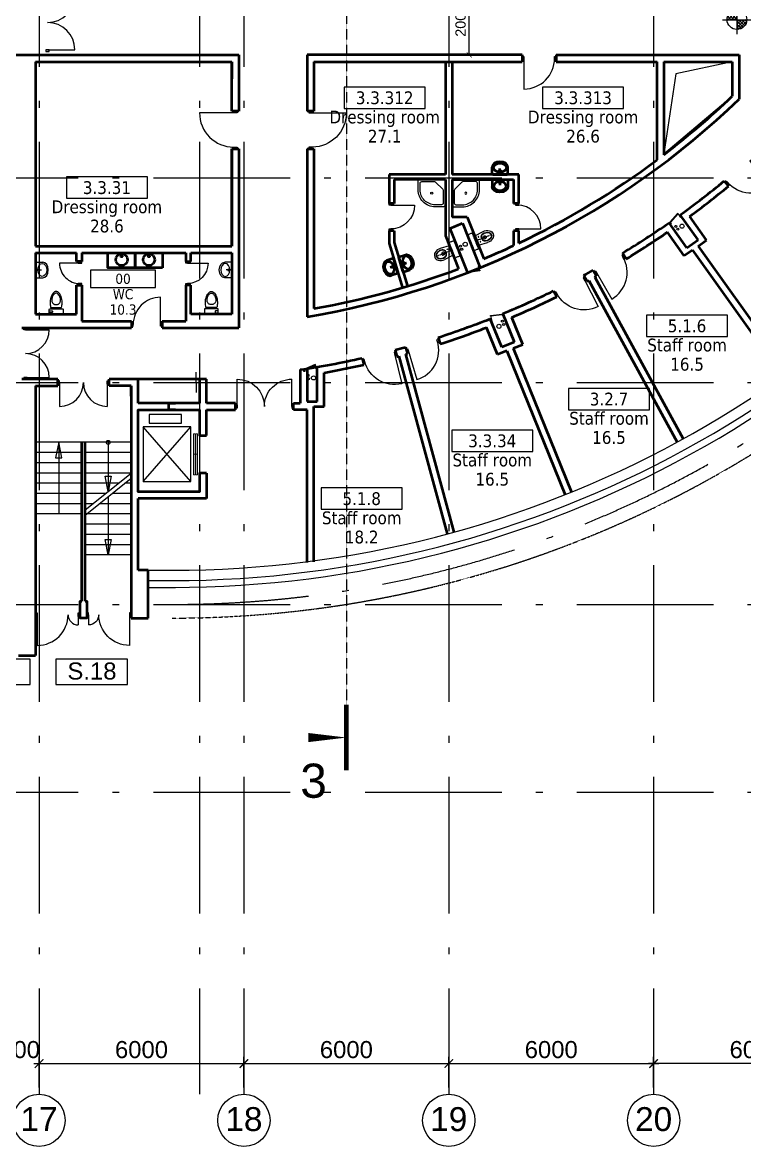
# Model space of a CAD drawing. Header units: millimetres. Extents: x 2558 to 253942, y 1343 to 186042.
# Drawn here: x 74655 to 95801, y 97362 to 130293 of the extents above; entities that cross this region are included whole.
import ezdxf
from ezdxf.enums import TextEntityAlignment as Align

# ---------------------------------------------------------------- set-up
doc = ezdxf.new("R2010")
doc.units = ezdxf.units.MM
for name, pattern in [('DASHED', [0.75, 0.5, -0.25]), ('HIDDEN', [0.375, 0.25, -0.125]), ('OSY', [6200, 4000, -1000, 200, -1000])]:
    doc.linetypes.add(name, pattern=pattern)
for name, color, linetype in [('AKS-NUM', 3, 'Continuous'), ('axes', 40, 'OSY'), ('DIM', 4, 'Continuous'), ('dim100', 7, 'Continuous'), ('DV', 70, 'Continuous'), ('F', 4, 'Continuous'), ('P', 3, 'Continuous'), ('PUN', 7, 'HIDDEN'), ('R', 7, 'Continuous'), ('ST_PENOblock', 3, 'Continuous'), ('T-EXPL pom', 9, 'Continuous'), ('Text', 179, 'Continuous')]:
    doc.layers.add(name, color=color, linetype=linetype)
doc.layers.add('Canal', color=7, linetype='Continuous', true_color=0xafd5d5, plot=False)
doc.layers.add('hide', color=61, linetype='Continuous', lineweight=5, plot=False)
doc.layers.add('SN', color=7, linetype='Continuous', plot=False)
doc.layers.add('ST', color=5, linetype='Continuous', lineweight=50)
doc.layers.add('TEN', color=2, linetype='Continuous', lineweight=30)
doc.styles.add('DIM100', font='arial.ttf')
doc.styles.add('dim200', font='arial.ttf')
doc.styles.add('EXPL', font='tahoma.ttf')
doc.dimstyles.new('DIM100', dxfattribs={"dimtxt": 300, "dimasz": 150, "dimexe": 0, "dimexo": 100, "dimgap": 100, "dimtad": 1, "dimdec": 0, "dimzin": 0, "dimdsep": 46, "dimtxsty": 'DIM100', "dimblk": 'ARCHTICK', "dimcen": 200, "dimdle": 0.5, "dimclrt": 256, "dimaunit": 1, "dimazin": 0, "dimtfac": 1, "dimtdec": 0, "dimtix": 1, "dimtofl": 0, "dimtmove": 2, "dimatfit": 0, "dimldrblk": 'DOT', "dimfxl": 0, "dimtvp": 1.5, "dimtolj": 1, "dimtzin": 0, "dimarcsym": 0})
doc.dimstyles.new('DIM200', dxfattribs={"dimtxt": 500, "dimasz": 250, "dimexe": 200, "dimexo": 200, "dimgap": 150, "dimtad": 1, "dimdec": 0, "dimzin": 0, "dimdsep": 46, "dimtxsty": 'dim200', "dimblk": 'ARCHTICK', "dimcen": 100, "dimdle": 150, "dimclrd": 256, "dimclre": 256, "dimclrt": 256, "dimaunit": 1, "dimadec": 4, "dimazin": 0, "dimtfac": 1, "dimtdec": 0, "dimtix": 1, "dimtofl": 0, "dimtmove": 0, "dimatfit": 0, "dimldrblk": 'DOT', "dimfxl": 200, "dimtolj": 1, "dimtzin": 0, "dimarcsym": 0})

# ---------------------------------------------------------------- blocks, each defined once
blk = doc.blocks.new('90')
at = {"layer": 'DV'}
blk.add_line((50, 0), (50, -900), dxfattribs=at)
for points in [[(50, 50), (50, -50), (0, -50), (0, 50)], [(1000, 50), (1000, -50), (950, -50), (950, 50)]]:
    blk.add_lwpolyline(points, close=True, dxfattribs=at)
blk.add_arc((50, 0), 900, 270, 0, dxfattribs=at)
blk = doc.blocks.new('_ArchTick')
at = {"color": 0, "linetype": 'ByBlock', "const_width": 0.15}
blk.add_lwpolyline([(-0.5, -0.5), (0.5, 0.5)], dxfattribs=at)
blk = doc.blocks.new('*D435')
at = {"layer": 'Defpoints', "color": 0, "transparency": 16777216}
for p in [(87140, 131343), (87740, 131343), (87140, 129343)]:
    blk.add_point(p, dxfattribs=at)
at = {"layer": 'dim100', "color": 0, "lineweight": -2, "transparency": 16777216}
for p, q in [((87240, 131343), (87740, 131343)), ((87740, 129343), (87740, 131344)), ((87240, 129343), (87740, 129343))]:
    blk.add_line(p, q, dxfattribs=at)
at = {"layer": 'dim100', "color": 0, "lineweight": -2, "transparency": 16777216, "xscale": 150, "yscale": 150, "zscale": 150}
for p, rotation in [((87740, 131343), 90), ((87740, 129343), 270)]:
    blk.add_blockref('_ArchTick', p, dxfattribs=dict(at, rotation=rotation))
at = {"layer": 'dim100', "transparency": 16777216, "insert": (87486, 130343), "char_height": 300, "attachment_point": 5, "rotation": 90, "style": 'DIM100'}
blk.add_mtext('\\A1;2000', dxfattribs=at)
blk = doc.blocks.new('_Dot')
at = {"layer": 'P', "color": 0, "lineweight": -2}
blk.add_line((-0.5, 0), (-1, 0), dxfattribs=at)
at = {"layer": 'P', "color": 0, "const_width": 0.5}
blk.add_lwpolyline([(-0.25, 0, 1), (0.25, 0, 1)], format="xyb", close=True, dxfattribs=at)
blk = doc.blocks.new('otmetka')
for p, q in [((0, 426), (0, -426)), ((-426, 0), (1885, 0))]:
    blk.add_line(p, q)
at = {"color": 0}
for p, q in [((-262, 0), (-286, 24)), ((-277, 77), (-76, 278)), ((-172, 0), (-270, 98)), ((-263, 0), (1, 264)), ((-81, 0), (-240, 158)), ((1, 8), (-198, 208)), ((-172, 0), (1, 173)), ((1, 99), (-147, 247)), ((1, 189), (-85, 275)), ((-82, 0), (1, 83)), ((1, -234), (235, 0)), ((1, -144), (145, 0)), ((1, -53), (54, 0)), ((230, -175), (54, 0)), ((264, -119), (145, 0)), ((285, -49), (235, 0)), ((185, -221), (1, -37)), ((131, -257), (1, -128)), ((64, -281), (1, -218)), ((40, -285), (286, -39))]:
    blk.add_line(p, q, dxfattribs=at)
blk.add_circle((0, 0), 288)
blk = doc.blocks.new('nomkom')
blk.add_lwpolyline([(-950, 0), (950, 0), (950, 500), (-950, 500)], close=True)
at = {"style": 'EXPL'}
for tag, height, p in [('NO_LEGEND', 300, (0, 100)), ('ROOM_NAME', 200, (0, -350)), ('AREA', 300, (0, -800))]:
    blk.add_attdef(tag, text='', height=height, dxfattribs=at).set_placement(p, align=Align.CENTER)
blk = doc.blocks.new('77')
at = {"layer": 'DV'}
for p, q in [((50, 0), (50, -700)), ((1450, 0), (1450, -700))]:
    blk.add_line(p, q, dxfattribs=at)
for points in [[(50, 50), (0, 50), (0, -50), (50, -50)], [(1450, 50), (1500, 50), (1500, -50), (1450, -50)]]:
    blk.add_lwpolyline(points, close=True, dxfattribs=at)
for centre, start, end in [((50, 0), 270, 0), ((1450, 0), 180, 270)]:
    blk.add_arc(centre, 700, start, end, dxfattribs=at)
blk = doc.blocks.new('93')
at = {"layer": 'DV'}
for p, q in [((50, 0), (50, -900)), ((1250, 0), (1250, -300))]:
    blk.add_line(p, q, dxfattribs=at)
for points in [[(50, 50), (50, -50), (0, -50), (0, 50)], [(1300, 50), (1300, -50), (1250, -50), (1250, 50)]]:
    blk.add_lwpolyline(points, close=True, dxfattribs=at)
for centre, radius, start, end in [((50, 0), 900, 270, 0), ((1250, 0), 300, 180, 270)]:
    blk.add_arc(centre, radius, start, end, dxfattribs=at)
blk = doc.blocks.new('80')
at = {"layer": 'DV'}
blk.add_line((50, 0), (50, -800), dxfattribs=at)
for points in [[(50, 50), (50, -50), (0, -50), (0, 50)], [(850, 50), (850, -50), (900, -50), (900, 50)]]:
    blk.add_lwpolyline(points, close=True, dxfattribs=at)
blk.add_arc((50, 0), 800, 270, 0, dxfattribs=at)
blk = doc.blocks.new('W1')
at = {"color": 7}
blk.add_lwpolyline([(0, 436.5), (800, 436.5), (800, 0), (0, 0), (0, 0), (0, 436.5)], close=True, dxfattribs=at)
for centre, radius in [((400, 200), 172.5), ((400, 100), 18.1)]:
    blk.add_circle(centre, radius, dxfattribs=at)
blk = doc.blocks.new('W7')
at = {"layer": 'SN'}
for points in [[(196, 198), (362, 198), (368, 243), (372, 277), (374, 291), (375, 312), (376, 324), (376, 358), (374, 397), (370, 433), (360, 483), (349, 518), (332, 556), (317, 582), (306, 598), (289, 619), (270, 638), (251, 654), (240, 661), (225, 667), (212, 669), (202, 670), (188, 669), (176, 666), (156, 657), (134, 639), (112, 616), (90, 588), (72, 559), (53, 516), (44, 486), (36, 449), (30, 406), (27, 366), (27, 330), (28, 306), (30, 279), (34, 249), (37, 224), (40, 198)], [(317, 353), (323, 368), (326, 382), (329, 410), (328, 437), (325, 460), (320, 485), (312, 512), (300, 537), (284, 564), (264, 589), (252, 601), (237, 612), (223, 617), (210, 620), (199, 620), (184, 619), (171, 614), (158, 607), (145, 595), (126, 574), (110, 550), (99, 531), (94, 519), (87, 500), (83, 484), (80, 474), (77, 456), (75, 440), (74, 422), (74, 408), (74, 394), (77, 379), (84, 356), (93, 339), (103, 325), (117, 312), (131, 302), (143, 295), (157, 290), (180, 284), (193, 283), (210, 283), (224, 285), (238, 287), (256, 294), (270, 300), (284, 311), (300, 325), (310, 339)], [(191, 164), (379, 164), (392, 164), (401, 157), (403, 147), (403, 138), (403, 0), (0, 0), (0, 126), (0, 141), (5, 160), (18, 164), (36, 164)]]:
    blk.add_lwpolyline(points, close=True, dxfattribs=at)
blk.add_lwpolyline([(0, 106), (73, 106), (86, 101), (92, 93), (94, 83), (94, 74), (93, 62), (86, 52), (78, 48), (71, 47), (71, 47), (0, 47)], dxfattribs=at)
blk = doc.blocks.new('w33')
for p, q in [((-553, 20), (-553, 210)), ((-323, 0), (-323, 171)), ((-93, 20), (-93, 210))]:
    blk.add_line(p, q)
blk.add_circle((-323, 107), 18)
for centre, start, end in [((-533, 20), 180, 270), ((-113, 20), 270, 0)]:
    blk.add_arc(centre, 20, start, end)
blk.add_ellipse((-323, 210), major_axis=(-230, 0), ratio=0.701058, start_param=3.141593, end_param=6.283185)
blk.add_ellipse((-323, 194), major_axis=(190, 0), ratio=0.693554)
at = {"layer": 'SN', "color": 7}
blk.add_line((-533, 0), (-113, 0), dxfattribs=at)
blk = doc.blocks.new('*D379')
at = {"layer": 'Defpoints', "color": 0, "transparency": 16777216}
for p in [(93140, 99793), (87140, 98893), (93140, 98893)]:
    blk.add_point(p, dxfattribs=at)
at = {"layer": 'DIM', "lineweight": -2, "transparency": 16777216}
for p, q in [((86990, 99793), (93290, 99793)), ((87140, 99093), (87140, 99993)), ((93140, 99093), (93140, 99993))]:
    blk.add_line(p, q, dxfattribs=at)
at = {"layer": 'DIM', "lineweight": -2, "transparency": 16777216, "xscale": 250, "yscale": 250, "zscale": 250, "rotation": 180}
blk.add_blockref('_ArchTick', (87140, 99793), dxfattribs=at)
at = {"layer": 'DIM', "lineweight": -2, "transparency": 16777216, "xscale": 250, "yscale": 250, "zscale": 250}
blk.add_blockref('_ArchTick', (93140, 99793), dxfattribs=at)
at = {"layer": 'DIM', "transparency": 16777216, "insert": (90140, 100199), "char_height": 500, "attachment_point": 5, "style": 'dim200'}
blk.add_mtext('\\A1;6000', dxfattribs=at)
blk = doc.blocks.new('*D380')
at = {"layer": 'Defpoints', "color": 0, "transparency": 16777216}
for p in [(87140, 99793), (81140, 98893), (87140, 98893)]:
    blk.add_point(p, dxfattribs=at)
at = {"layer": 'DIM', "lineweight": -2, "transparency": 16777216}
for p, q in [((80990, 99793), (87290, 99793)), ((81140, 99093), (81140, 99993)), ((87140, 99093), (87140, 99993))]:
    blk.add_line(p, q, dxfattribs=at)
at = {"layer": 'DIM', "lineweight": -2, "transparency": 16777216, "xscale": 250, "yscale": 250, "zscale": 250, "rotation": 180}
blk.add_blockref('_ArchTick', (81140, 99793), dxfattribs=at)
at = {"layer": 'DIM', "lineweight": -2, "transparency": 16777216, "xscale": 250, "yscale": 250, "zscale": 250}
blk.add_blockref('_ArchTick', (87140, 99793), dxfattribs=at)
at = {"layer": 'DIM', "transparency": 16777216, "insert": (84140, 100199), "char_height": 500, "attachment_point": 5, "style": 'dim200'}
blk.add_mtext('\\A1;6000', dxfattribs=at)
blk = doc.blocks.new('*D381')
at = {"layer": 'Defpoints', "color": 0, "transparency": 16777216}
for p in [(81140, 99793), (75140, 98893), (81140, 98893)]:
    blk.add_point(p, dxfattribs=at)
at = {"layer": 'DIM', "lineweight": -2, "transparency": 16777216}
for p, q in [((74990, 99793), (81290, 99793)), ((75140, 99093), (75140, 99993)), ((81140, 99093), (81140, 99993))]:
    blk.add_line(p, q, dxfattribs=at)
at = {"layer": 'DIM', "lineweight": -2, "transparency": 16777216, "xscale": 250, "yscale": 250, "zscale": 250, "rotation": 180}
blk.add_blockref('_ArchTick', (75140, 99793), dxfattribs=at)
at = {"layer": 'DIM', "lineweight": -2, "transparency": 16777216, "xscale": 250, "yscale": 250, "zscale": 250}
blk.add_blockref('_ArchTick', (81140, 99793), dxfattribs=at)
at = {"layer": 'DIM', "transparency": 16777216, "insert": (78140, 100199), "char_height": 500, "attachment_point": 5, "style": 'dim200'}
blk.add_mtext('\\A1;6000', dxfattribs=at)
blk = doc.blocks.new('*D401')
at = {"layer": 'Defpoints', "color": 0, "transparency": 16777216}
for p in [(75140, 99793), (73640, 98893), (75140, 98893)]:
    blk.add_point(p, dxfattribs=at)
at = {"layer": 'DIM', "lineweight": -2, "transparency": 16777216}
for p, q in [((73640, 99793), (73390, 99793)), ((73640, 99093), (73640, 99993)), ((75140, 99093), (75140, 99993)), ((75140, 99793), (75390, 99793))]:
    blk.add_line(p, q, dxfattribs=at)
at = {"layer": 'DIM', "lineweight": -2, "transparency": 16777216, "xscale": 250, "yscale": 250, "zscale": 250}
blk.add_blockref('_ArchTick', (73640, 99793), dxfattribs=at)
at = {"layer": 'DIM', "lineweight": -2, "transparency": 16777216, "xscale": 250, "yscale": 250, "zscale": 250, "rotation": 180}
blk.add_blockref('_ArchTick', (75140, 99793), dxfattribs=at)
at = {"layer": 'DIM', "transparency": 16777216, "insert": (74390, 100199), "char_height": 500, "attachment_point": 5, "style": 'dim200'}
blk.add_mtext('\\A1;1500', dxfattribs=at)
blk = doc.blocks.new('88')
at = {"layer": 'DV'}
for p, q in [((0, -50), (800, -50)), ((0, -1650), (800, -1650))]:
    blk.add_line(p, q, dxfattribs=at)
for points in [[(-50, -50), (-50, 0), (50, 0), (50, -50)], [(-50, -1650), (-50, -1700), (50, -1700), (50, -1650)]]:
    blk.add_lwpolyline(points, close=True, dxfattribs=at)
for centre, start, end in [((0, -50), 270, 0), ((0, -1650), 0, 90)]:
    blk.add_arc(centre, 800, start, end, dxfattribs=at)
blk = doc.blocks.new('A$C61B65F7C')
at = {"layer": 'hide'}
for points in [[(-1900, 1740), (-1300, 1740), (-1300, 1690), (-1900, 1690)], [(-1900, 1670), (-1300, 1670), (-1300, 1620), (-1900, 1620)], [(-700, 1740), (-1300, 1740), (-1300, 1690), (-700, 1690)], [(-700, 1669), (-1300, 1669), (-1300, 1619), (-700, 1619)]]:
    blk.add_lwpolyline(points, close=True, dxfattribs=at)
at = {"layer": 'P'}
blk.add_lwpolyline([(-2100, 1550), (-500, 1550), (-500, 150), (-2100, 150), (-2100, 1550), (-500, 150), (-2100, 150), (-500, 1550)], dxfattribs=at)
blk.add_lwpolyline([(-387, 1277), (-137, 1277), (-137, 327), (-387, 327)], close=True, dxfattribs=at)
at = {"layer": 'ST'}
blk.add_lwpolyline([(-1850, 2000), (-1850, 1800), (-2400, 1800), (-2400, 0), (0, 0), (0, 1800), (-750, 1800), (-750, 2000)], dxfattribs=at)
blk = doc.blocks.new('*D272')
at = {"layer": 'Defpoints', "color": 0, "transparency": 16777216}
for p in [(93140, 99793), (93140, 98893), (99140, 98893)]:
    blk.add_point(p, dxfattribs=at)
at = {"layer": 'DIM', "lineweight": -2, "transparency": 16777216}
for p, q in [((99290, 99793), (92990, 99793)), ((93140, 99093), (93140, 99993)), ((99140, 99093), (99140, 99993))]:
    blk.add_line(p, q, dxfattribs=at)
at = {"layer": 'DIM', "lineweight": -2, "transparency": 16777216, "xscale": 250, "yscale": 250, "zscale": 250, "rotation": 180}
blk.add_blockref('_ArchTick', (93140, 99793), dxfattribs=at)
at = {"layer": 'DIM', "lineweight": -2, "transparency": 16777216, "xscale": 250, "yscale": 250, "zscale": 250}
blk.add_blockref('_ArchTick', (99140, 99793), dxfattribs=at)
at = {"layer": 'DIM', "transparency": 16777216, "insert": (96140, 100199), "char_height": 500, "attachment_point": 5, "style": 'dim200'}
blk.add_mtext('\\A1;6000', dxfattribs=at)
blk = doc.blocks.new('60')
at = {"layer": 'DV'}
blk.add_line((50, 0), (50, -600), dxfattribs=at)
for points in [[(50, 50), (0, 50), (0, -50), (50, -50)], [(700, 50), (650, 50), (650, -50), (700, -50)]]:
    blk.add_lwpolyline(points, close=True, dxfattribs=at)
blk.add_arc((50, 0), 600, 270, 0, dxfattribs=at)
blk = doc.blocks.new('A$C724B65FA')
for points in [[(-70, 400), (-70, 370), (0, 370), (0, 400)], [(82, 360), (0, 30), (-19, 35), (63, 365)], [(-70, 30), (-70, 0), (0, 0), (0, 30)]]:
    blk.add_lwpolyline(points, close=True)
blk.add_arc((0, 30), 340, 75.9638, 90)
blk = doc.blocks.new('100')
at = {"layer": 'DV'}
blk.add_line((50, -50), (50, -1050), dxfattribs=at)
for points in [[(50, 50), (50, -50), (0, -50), (0, 50)], [(1100, 50), (1100, -50), (1050, -50), (1050, 50)]]:
    blk.add_lwpolyline(points, close=True, dxfattribs=at)
blk.add_arc((50, -50), 1000, 270, 0, dxfattribs=at)
blk = doc.blocks.new('CLO')
for p, q in [((0, 150), (274, 174)), ((0, 150), (0, 0)), ((0, -150), (0, 0)), ((217, -20), (217, 20)), ((237, 40), (264, 40)), ((294, -10), (294, 10)), ((0, -150), (274, -174)), ((237, -40), (264, -40))]:
    blk.add_line(p, q)
at = {"linetype": 'HIDDEN', "ltscale": 100}
blk.add_line((0, 0, 0), (487, 0, 0), dxfattribs=at)
for centre in [(90, 78), (90, -78)]:
    blk.add_circle(centre, 7.5)
for centre, radius, start, end in [((256, 14), 99, 134.445, 181.636), ((-225, 0), 382, 0, 1.636), ((-225, 0), 382, 358.364, 0), ((256, 14), 89, 134.445, 181.636), ((-225, 0), 392, 0, 1.636), ((-225, 0), 392, 358.364, 0), ((270, -1), 120, 106.7846, 134.445), ((270, -1), 110, 106.7846, 134.445), ((237, 20), 20, 90, 180), ((299, -97), 220, 53.9334, 106.7846), ((299, -97), 210, 53.9334, 106.7846), ((264, 10), 30, 0, 90), ((301, -82), 257, 52.2185, 95.9779), ((370, 0), 90, 0, 53.9334), ((370, 0), 90, 306.0666, 0), ((370, 0), 100, 0, 53.9334), ((370, 0), 100, 306.0666, 0), ((370, 0), 150, 0, 53.9334), ((370, 0), 150, 306.0666, 0), ((256, -14), 99, 178.364, 225.555), ((256, -14), 89, 178.364, 225.555), ((270, 1), 120, 225.555, 253.2154), ((270, 1), 110, 225.555, 253.2154), ((237, -20), 20, 180, 270), ((299, 97), 220, 253.2154, 306.0666), ((299, 97), 210, 253.2154, 306.0666), ((264, -10), 30, 270, 0), ((301, 82), 257, 264.0221, 307.7815)]:
    blk.add_arc(centre, radius, start, end)
blk = doc.blocks.new('A$C37EF07C6')
at = {"linetype": 'HIDDEN', "ltscale": 0.3, "elevation": 0}
blk.add_lwpolyline([(-245, 35), (-245, 175), (245, 175), (245, 35)], close=True, dxfattribs=at)
at = {"rotation": 269.9999999733196}
blk.add_blockref('CLO', (0, 0, 0), dxfattribs=at)
blk = doc.blocks.new('w4-1')
at = {"layer": 'SN'}
for points in [[(-50, 0), (-750, 0, -0.414214), (-800, 50), (-800, 300, -0.414214), (-300, 800), (-50, 800, -0.414214), (0, 750), (0, 50, -0.414214)], [(-321, 60), (-690, 60, -0.414214), (-740, 110), (-740, 300, -0.414221), (-300, 740), (-110, 740, -0.414214), (-60, 690), (-60, 321, -0.198912), (-75, 285), (-285, 75, -0.198912)]]:
    blk.add_lwpolyline(points, format="xyb", close=True, dxfattribs=at)
blk.add_circle((-400, 400), 30, dxfattribs=at)
blk = doc.blocks.new('70')
at = {"layer": 'DV'}
blk.add_line((50, 0), (50, -700), dxfattribs=at)
for points in [[(50, 50), (0, 50), (0, -50), (50, -50)], [(800, 50), (750, 50), (750, -50), (800, -50)]]:
    blk.add_lwpolyline(points, close=True, dxfattribs=at)
blk.add_arc((50, 0), 700, 270, 0, dxfattribs=at)
blk = doc.blocks.new('W3-3')
at = {"color": 7}
for p, q in [((-230, 20), (-230, 210)), ((-210, 0), (210, 0)), ((0, 0), (0, 171)), ((230, 20), (230, 210))]:
    blk.add_line(p, q, dxfattribs=at)
blk.add_circle((0, 107), 18, dxfattribs=at)
for centre, start, end in [((-210, 20), 180, 270), ((210, 20), 270, 0)]:
    blk.add_arc(centre, 20, start, end, dxfattribs=at)
blk.add_ellipse((0, 210), major_axis=(-230, 0), ratio=0.701058, start_param=3.141593, end_param=6.283185, dxfattribs=at)
blk.add_ellipse((0, 194), major_axis=(190, 0), ratio=0.693554, dxfattribs=at)

msp = doc.modelspace()

# ---------------------------------------------------------------- linework, layer by layer
at = {"layer": 'AKS-NUM'}
for centre in [(75139.4, 98127.5), (81139.4, 98127.5), (87139.4, 98127.5), (93139.4, 98127.5)]:
    msp.add_circle(centre, 765.9, dxfattribs=at)
at = {"layer": 'axes'}
for p, q in [((75139.6, 182593.4), (75139.6, 98893.4)), ((79839.6, 182593.4), (79839.6, 98893.4)), ((81139.6, 182593.4), (81139.6, 98893.4)), ((87139.6, 182593.4), (87139.6, 98893.4)), ((93139.6, 182593.4), (93139.6, 98893.4)), ((4089.6, 125743.4), (113998.8, 125743.4)), ((4089.6, 119743.4), (113998.8, 119743.4)), ((4089.6, 113243.4), (113998.8, 113243.4)), ((4089.6, 107743.4), (113998.8, 107743.4))]:
    msp.add_line(p, q, dxfattribs=at)
msp.add_arc((79039.6, 145243.4), 32000, 270, 90, dxfattribs=at)
at = {"layer": 'Canal', "linetype": 'Continuous'}
msp.add_lwpolyline([(95439.6, 129143.4), (93439.6, 129143.4), (93439.6, 126443.4), (95439.6, 128134.1), (95439.6, 129143.4), (93789.6, 128793.4), (93439.6, 126443.4)], dxfattribs=at)
at = {"layer": 'dim100'}
msp.add_line((79754.1, 119453.3), (79737.5, 120053.1), dxfattribs=at)
at = {"layer": 'F'}
for p, q in [((78339.6, 114243.4), (79139.6, 114243.4)), ((78339.6, 113943.4), (79139.6, 113943.4)), ((78339.6, 113743.4), (79139.6, 113743.4))]:
    msp.add_line(p, q, dxfattribs=at)
for radius, end in [(31000, 327.1742), (31500, 327.55377), (31300, 327.32071)]:
    msp.add_arc((79039.6, 145243.4), radius, 270, end, dxfattribs=at)
at = {"layer": 'P'}
for p, q in [((77839.6, 117993.4), (75039.6, 117993.4)), ((75714.6, 117993.4), (75714.6, 115893.4)), ((77164.6, 117993.4), (77164.6, 116553.4)), ((76389.6, 117693.4), (75039.6, 117693.4)), ((77839.6, 117693.4), (76489.6, 117693.4)), ((76389.6, 117393.4), (75039.6, 117393.4)), ((77839.6, 117393.4), (76489.6, 117393.4)), ((76389.6, 117093.4), (75039.6, 117093.4)), ((76489.6, 116013.4), (77839.6, 117093.4)), ((77839.6, 117093.4), (76489.6, 117093.4)), ((76489.6, 115863.4), (77839.6, 116943.4)), ((76389.6, 116793.4), (75039.6, 116793.4)), ((77464.6, 116793.4), (76489.6, 116793.4)), ((77839.6, 116793.4), (77652.1, 116793.4)), ((76389.6, 116493.4), (75039.6, 116493.4)), ((77089.6, 116493.4), (76489.6, 116493.4)), ((77164.6, 116403.4), (77164.6, 114693.4)), ((77839.6, 116493.4), (77277.1, 116493.4)), ((76389.6, 116193.4), (75039.6, 116193.4)), ((76714.6, 116193.4), (76489.6, 116193.4)), ((77839.6, 116193.4), (76902.1, 116193.4)), ((76389.6, 115893.4), (75039.6, 115893.4)), ((77839.6, 115593.4), (76489.6, 115593.4)), ((77839.6, 115893.4), (76527.1, 115893.4)), ((77839.6, 115293.4), (76489.6, 115293.4)), ((77839.6, 114993.4), (76489.6, 114993.4)), ((77839.6, 114693.4), (76489.6, 114693.4))]:
    msp.add_line(p, q, dxfattribs=at)
for points in [[(75714.6, 117993.4), (75624.3, 117543.4), (75805, 117543.4)], [(77164.6, 116553.4), (77074.3, 117003.4), (77255, 117003.4)], [(77164.6, 114693.4), (77074.3, 115143.4), (77255, 115143.4)]]:
    msp.add_lwpolyline(points, close=True, dxfattribs=at)
msp.add_circle((77164.6, 117993.4), 56.3, dxfattribs=at)
at = {"layer": 'PUN'}
msp.add_arc((79039.6, 145243.4), 32400, 270, 328.56003, dxfattribs=at)
at = {"layer": 'R', "color": 7, "linetype": 'DASHED'}
msp.add_line((84139.6, 182593.4), (84139.6, 109343.4), dxfattribs=at)
at = {"layer": 'R', "const_width": 133.9}
msp.add_lwpolyline([(84139.6, 110302.8), (84139.6, 108384)], dxfattribs=at)
at = {"layer": 'R'}
msp.add_lwpolyline([(83024, 109343.4, 267.7, 0, 0), (84139.6, 109343.4, 0, 0, 0)], format="xyseb", dxfattribs=at)
at = {"layer": 'SN'}
for centre, radius in [((93789.4, 124319.6), 30), ((93847.4, 124238.1), 30), ((93969.6, 124325), 60), ((87621.2, 123796.7), 60), ((87481.9, 123741.3), 30), ((87518.8, 123648.4), 30), ((88709.2, 121539.8), 30), ((88607.5, 121391), 60), ((88746.6, 121447.1), 30), ((83015.2, 119954), 30), ((83031.1, 119855.3), 30), ((83179.2, 119879.1), 60)]:
    msp.add_circle(centre, radius, dxfattribs=at)
at = {"layer": 'ST'}
for p, q in [((68639.6, 129343.4), (80989.6, 129343.4)), ((75039.6, 129143.4), (80789.6, 129143.4)), ((75039.6, 129143.4), (75039.6, 123743.4)), ((80789.6, 129143.4), (80789.6, 128643.4)), ((80789.6, 127693.4), (80789.6, 129143.4)), ((80989.6, 129343.4), (80989.6, 128643.4)), ((80989.6, 129343.4), (80989.6, 127693.4)), ((82989.6, 129343.4), (82989.6, 127693.4)), ((89289.6, 129343.4), (82989.6, 129343.4)), ((83189.6, 129143.4), (83189.6, 127693.4)), ((83189.6, 129143.4), (89289.6, 129143.4)), ((87039.6, 129143.4), (87039.6, 125843.4)), ((87239.6, 129143.4), (87239.6, 125843.4)), ((89289.6, 129343.4), (89289.6, 129143.4)), ((90289.6, 129343.4), (95639.6, 129343.4)), ((90289.6, 129343.4), (90289.6, 129143.4)), ((90289.6, 129143.4), (93239.6, 129143.4)), ((93239.6, 126268.4), (93239.6, 129143.4)), ((93439.6, 129143.4), (95439.6, 129143.4)), ((93439.6, 129143.4), (93439.6, 126419.7)), ((95439.6, 129143.4), (95439.6, 128134.1)), ((95639.6, 129343.4), (95639.6, 128048.9)), ((80989.6, 127693.4), (80789.6, 127693.4)), ((83189.6, 127693.4), (82989.6, 127693.4)), ((80789.6, 126593.4), (80789.6, 123743.4)), ((80789.6, 123743.4), (80789.6, 126593.4)), ((80789.6, 126593.4), (80989.6, 126593.4)), ((80989.6, 126593.4), (80989.6, 121343.4)), ((80989.6, 126593.4), (80989.6, 121343.4)), ((82989.6, 126593.4), (82989.6, 121672.1)), ((82989.6, 126593.4), (83189.6, 126593.4)), ((83189.6, 126593.4), (83189.6, 121909.6)), ((85389.6, 125843.4), (85389.6, 124993.4)), ((87039.6, 125843.4), (85389.6, 125843.4)), ((89189.6, 125843.4), (87239.6, 125843.4)), ((89189.6, 124993.4), (89189.6, 125843.4)), ((87039.6, 125693.4), (85539.6, 125693.4)), ((85539.6, 125693.4), (85539.6, 124993.4)), ((87039.6, 125693.4), (87039.6, 124041.5)), ((87239.6, 125693.4), (89039.6, 125693.4)), ((87239.6, 125693.4), (87239.6, 124593.4)), ((89039.6, 125693.4), (89039.6, 124993.4)), ((95203.3, 125650.1), (95333.6, 125498.3)), ((85539.6, 124993.4), (85389.6, 124993.4)), ((89189.6, 124993.4), (89039.6, 124993.4)), ((87681.1, 124593.4), (88167, 123371.5)), ((94439.5, 123922.9), (93917.7, 124656.9)), ((94689.4, 123916.5), (94195.3, 124611.7)), ((85389.6, 124193.4), (85389.6, 123821.1)), ((85539.6, 124193.4), (85389.6, 124193.4)), ((85539.6, 124193.4), (85539.6, 123843.4)), ((87167.2, 124261.9), (87538.9, 124409.7)), ((87167.2, 124261.9), (87684.7, 122960.4)), ((87538.9, 124409.7), (88056.4, 123108.2)), ((89039.6, 124193.4), (89039.6, 123756.4)), ((89189.6, 124193.4), (89039.6, 124193.4)), ((89189.6, 123826.9), (89189.6, 124193.4)), ((94113.5, 123691.2), (93591.7, 124425.2)), ((85539.6, 123843.4), (85927.5, 122566.4)), ((87039.6, 124041.5), (87423.6, 123075.9)), ((94037.4, 123453), (93543.2, 124148.2)), ((94113.5, 123691.2), (94439.5, 123922.9)), ((94444.9, 123742.7), (94689.4, 123916.5)), ((75039.6, 123743.4), (80789.6, 123743.4)), ((75039.6, 123543.4), (75039.6, 121743.4)), ((75039.6, 123543.4), (76239.6, 123543.4)), ((76239.6, 123543.4), (76239.6, 123543.4)), ((76389.6, 123543.4), (76389.6, 123543.4)), ((76389.6, 123543.4), (79439.6, 123543.4)), ((79589.6, 123543.4), (80789.6, 123543.4)), ((80789.6, 123543.4), (80789.6, 121743.4)), ((85389.6, 123821.1), (85784, 122522.8)), ((92231.2, 123537.6), (92331.7, 123364.6)), ((94281.9, 123626.8), (94037.4, 123453)), ((94281.9, 123626.8), (96917.9, 119918.2)), ((94444.9, 123742.7), (97081, 120034.1)), ((91097.4, 122887.8), (91188.8, 122709.9)), ((91366.5, 123035.1), (91467, 122862.2)), ((76239.6, 121743.4), (76239.6, 122593.4)), ((76239.6, 122593.4), (76389.6, 122593.4)), ((76389.6, 122593.4), (76389.6, 121543.4)), ((79589.6, 122593.4), (79439.6, 122593.4)), ((79439.6, 122593.4), (79439.6, 121543.4)), ((79589.6, 121743.4), (79589.6, 122593.4)), ((91240.4, 122737.8), (93832.5, 118000.6)), ((91415.8, 122833.8), (94007.9, 118096.6)), ((90208, 122430.5), (90299.5, 122252.6)), ((75039.6, 121743.4), (76239.6, 121743.4)), ((76389.6, 121543.4), (77847.2, 121543.4)), ((77847.2, 121543.4), (77847.2, 121343.4)), ((78747.2, 121543.4), (79439.6, 121543.4)), ((78747.2, 121543.4), (78747.2, 121343.4)), ((80789.6, 121743.4), (79589.6, 121743.4)), ((88692.9, 120778.4), (88356, 121613.6)), ((89063.8, 120928.1), (88726.9, 121763.3)), ((89305.4, 120863.8), (88986.3, 121654.8)), ((74639.6, 121343.4), (77847.2, 121343.4)), ((78747.2, 121343.4), (80989.6, 121343.4)), ((88563.5, 120564.5), (88244.4, 121355.5)), ((86826.4, 121066.4), (86884, 120874.8)), ((89063.8, 120928.1), (88692.9, 120778.4)), ((89027.2, 120751.5), (89305.4, 120863.8)), ((85572.7, 120697.9), (85620.3, 120503.7)), ((85868.7, 120778.7), (85926.3, 120587.1)), ((85869.8, 120571.4), (87290.2, 115361.5)), ((88841.7, 120676.7), (88563.5, 120564.5)), ((88841.7, 120676.7), (90543.9, 116457.1)), ((89027.2, 120751.5), (90729.4, 116531.9)), ((83289.6, 119193.4), (83289.6, 120201.5)), ((84601.4, 120459.8), (84649.1, 120265.5)), ((85676.9, 120518.8), (87097.3, 115308.9)), ((83489.6, 119043.4), (83489.6, 120033.1)), ((75689.6, 119843.4), (74639.6, 119843.4)), ((75039.6, 119643.4), (75039.6, 111743.4)), ((75039.6, 119643.4), (75689.6, 119643.4)), ((75689.6, 119643.4), (75689.6, 119843.4)), ((77189.6, 119643.4), (77189.6, 119843.4)), ((80039.6, 119843.4), (77189.6, 119843.4)), ((77839.6, 119643.4), (77189.6, 119643.4)), ((77839.6, 119343.4), (77839.6, 119643.4)), ((77839.6, 119643.4), (77839.6, 112843.4)), ((78039.6, 119143.4), (78039.6, 119843.4)), ((79839.6, 119843.4), (79839.6, 119143.4)), ((80039.6, 119143.4), (80039.6, 119843.4)), ((79839.6, 119143.4), (78039.6, 119143.4)), ((78939.6, 118943.4), (78939.6, 119143.4)), ((78939.6, 119143.4), (79139.6, 119143.4)), ((79139.6, 118943.4), (78939.6, 118943.4)), ((80889.6, 119143.4), (80039.6, 119143.4)), ((80039.6, 118193.4), (80039.6, 118943.4)), ((80039.6, 118943.4), (80889.6, 118943.4)), ((80889.6, 118943.4), (80889.6, 119143.4)), ((82589.6, 118943.4), (82589.6, 119143.4)), ((82589.6, 119143.4), (82789.6, 119143.4)), ((82989.6, 118943.4), (82589.6, 118943.4)), ((82989.6, 119193.4), (83289.6, 119193.4)), ((82989.6, 114471.1), (82989.6, 118943.4)), ((83189.6, 114496.1), (83189.6, 119043.4)), ((83189.6, 119043.4), (83489.6, 119043.4)), ((76389.6, 113343.4), (76389.6, 117993.4)), ((76489.6, 113343.4), (76489.6, 117993.4)), ((80039.6, 117093.4), (80039.6, 116343.4)), ((78039.6, 114243.4), (78039.6, 116343.4)), ((80039.6, 116343.4), (78039.6, 116343.4)), ((78339.6, 114243.4), (78039.6, 114243.4)), ((78339.6, 112843.4), (78339.6, 114243.4)), ((74539.6, 111743.4), (75039.6, 111743.4))]:
    msp.add_line(p, q, dxfattribs=at)
at = {"layer": 'ST', "linetype": 'Continuous'}
for p, q in [((87681.1, 124593.4), (87239.6, 124593.4)), ((76239.6, 123293.4), (76239.6, 123543.4)), ((76389.6, 123543.4), (76389.6, 123293.4)), ((79439.6, 123543.4), (79439.6, 123293.4)), ((79589.6, 123293.4), (79589.6, 123543.4)), ((76389.6, 123293.4), (76239.6, 123293.4)), ((79439.6, 123293.4), (79589.6, 123293.4)), ((82789.6, 120121.8), (82789.6, 119143.4)), ((82989.6, 120151.4), (82989.6, 119193.4)), ((77839.6, 112843.4), (78339.6, 112843.4))]:
    msp.add_line(p, q, dxfattribs=at)
at = {"layer": 'ST'}
msp.add_lwpolyline([(76489.6, 113343.4), (76539.6, 113343.4), (76539.6, 112843.4), (76339.6, 112843.4), (76339.6, 113343.4), (76389.6, 113343.4)], dxfattribs=at)
for radius, start, end in [(23700, 307.4158, 313.7873), (23900, 279.51303, 313.99222), (23700, 295.35782, 306.80948), (25400, 305.85612, 309.52118), (25600, 306.30025, 309.52999), (25400, 301.28874, 304.9538), (25600, 301.27992, 304.50966), (23700, 292.65121, 294.95719), (23700, 280.0848, 290.71708), (25400, 298.34067, 299.03285), (25600, 298.91058, 299.04166), (25600, 298.33186, 298.46295), (25400, 292.41974, 296.0848), (25600, 292.86387, 296.09361), (25400, 287.85235, 291.51741), (25600, 287.84354, 291.07328), (25400, 284.90429, 285.59647), (25600, 285.4742, 285.60528), (25400, 278.49006, 282.64842), (25600, 280.01047, 282.65723), (25600, 284.89547, 285.02657)]:
    msp.add_arc((79039.6, 145243.4), radius, start, end, dxfattribs=at)
at = {"layer": 'T-EXPL pom'}
for points in [[(74884.2, 111643.4), (72784.2, 111643.4), (72784.2, 110893.4), (74884.2, 110893.4)], [(77734.2, 111643.4), (75634.2, 111643.4), (75634.2, 110893.4), (77734.2, 110893.4)]]:
    msp.add_lwpolyline(points, close=True, dxfattribs=at)

# ---------------------------------------------------------------- block references
at = {"layer": 'DV', "linetype": 'Continuous'}
msp.add_blockref('88', (75389.6, 131143.4), dxfattribs=at)
at = {"layer": 'DV'}
for name, p in [('90', (89289.6, 129243.4)), ('77', (75689.6, 119743.4)), ('93', (75039.6, 112943.4))]:
    msp.add_blockref(name, p, dxfattribs=at)
for name, p, rotation in [('100', (80889.6, 127693.4), 270), ('70', (89139.6, 124193.4), 90), ('90', (91419.3, 122944.4), 30.16079287397574), ('80', (78747.2, 121443.4), 180), ('90', (85898.9, 120678.2), 16.72441100924557)]:
    msp.add_blockref(name, p, dxfattribs=dict(at, rotation=rotation))
at = {"layer": 'DV', "xscale": -1}
for name, p, rotation in [('100', (83089.6, 127693.4), 90), ('90', (96030.3, 126221.9), 40.64912214147401), ('70', (85439.6, 124993.4), 90), ('90', (91145.3, 122794.5), 27.21259079244922), ('90', (85597.6, 120596), 13.77620892417708)]:
    msp.add_blockref(name, p, dxfattribs=dict(at, rotation=rotation))
at = {"layer": 'DV', "linetype": 'Continuous'}
for name, p, rotation in [('60', (76339.6, 123293.4), 270), ('77', (74739.6, 119843.4), 90)]:
    msp.add_blockref(name, p, dxfattribs=dict(at, rotation=rotation))
at = {"layer": 'DV', "linetype": 'Continuous', "xscale": -1}
for name, p, rotation in [('60', (79489.6, 123293.4), 90), ('88', (82589.6, 119043.4), 270)]:
    msp.add_blockref(name, p, dxfattribs=dict(at, rotation=rotation))
at = {"layer": 'DV', "xscale": -1}
msp.add_blockref('93', (77839.6, 112943.4), dxfattribs=at)
at = {"layer": 'P', "linetype": 'Continuous', "xscale": -1, "rotation": 270}
msp.add_blockref('A$C61B65F7C', (78039.6, 118943.4), dxfattribs=at)
at = {"layer": 'SN', "color": 254, "true_color": 0xbde3ea, "xscale": -1, "rotation": 111.6841475269378}
msp.add_blockref('A$C37EF07C6', (87953.9, 123907.5), dxfattribs=at)
at = {"layer": 'SN', "color": 254, "true_color": 0xbde3ea, "rotation": 291.6841474604253}
msp.add_blockref('A$C37EF07C6', (87210.5, 123611.9), dxfattribs=at)
at = {"layer": 'SN', "rotation": 270}
msp.add_blockref('w33', (75039.6, 122719.9), dxfattribs=at)
at = {"layer": 'SN', "xscale": -1, "rotation": 90}
msp.add_blockref('w33', (80789.6, 122719.9), dxfattribs=at)
at = {"layer": 'ST'}
msp.add_blockref('W3-3', (88639.6, 125843.4), dxfattribs=at)
at = {"layer": 'ST', "linetype": 'Continuous', "rotation": 90.00000005336085}
msp.add_blockref('w4-1', (87039.6, 125693.4), dxfattribs=at)
at = {"layer": 'ST', "linetype": 'Continuous', "xscale": -1, "rotation": 269.9999999733196}
msp.add_blockref('w4-1', (87239.6, 125693.4), dxfattribs=at)
at = {"layer": 'ST', "xscale": -1}
for p, rotation in [((88639.6, 125693.4), 180), ((85733.6, 123204.9), 286.8955459255293)]:
    msp.add_blockref('W3-3', p, dxfattribs=dict(at, rotation=rotation))
at = {"layer": 'ST'}
for name, p, rotation in [('W1', (77957.2, 123543.4), 180), ('W1', (78757.2, 123543.4), 180), ('W3-3', (85590.1, 123161.3), 106.8955458936186)]:
    msp.add_blockref(name, p, dxfattribs=dict(at, rotation=rotation))
at = {"layer": 'ST_PENOblock', "color": 254, "true_color": 0xbde3ea, "xscale": -1}
for p, rotation in [((93592, 124425.4), 305.4049670606744), ((82884.9, 120136.2), 279.1576578720616)]:
    msp.add_blockref('A$C724B65FA', p, dxfattribs=dict(at, rotation=rotation))
at = {"layer": 'ST_PENOblock', "color": 254, "true_color": 0xbde3ea}
for p, rotation in [((87685.1, 122960.6), 291.6841475269377), ((88726.5, 121763.1), 111.9685660760412)]:
    msp.add_blockref('A$C724B65FA', p, dxfattribs=dict(at, rotation=rotation))
at = {"layer": 'T-EXPL pom'}
ref = msp.add_blockref('nomkom', (85262.5, 127775.2), dxfattribs=dict(at, xscale=1.25, yscale=1.25, zscale=1.25))
ref.add_attrib('ПЛОЩАДЬ', '27.1', dxfattribs={"layer": '0', "height": 375, "style": 'EXPL'}).set_placement((85262.5, 126775.2), align=Align.CENTER)
ref.add_attrib('НОМЕР_ПО_ЭКСПЛИКАЦИИ', '3.3.312', dxfattribs={"layer": '0', "height": 375, "style": 'EXPL'}).set_placement((85262.5, 127900.2), align=Align.CENTER)
ref.add_attrib('НАИМЕНОВАНИЕ_ПОМЕЩЕНИЯ', 'Dressing room', dxfattribs={"layer": '0', "height": 375, "style": 'EXPL'}).set_placement((85262.5, 127337.7), align=Align.CENTER)
ref = msp.add_blockref('nomkom', (91072.8, 127775.2), dxfattribs=dict(at, xscale=1.25, yscale=1.25, zscale=1.25))
ref.add_attrib('ПЛОЩАДЬ', '26.6', dxfattribs={"layer": '0', "height": 375, "style": 'EXPL'}).set_placement((91072.8, 126775.2), align=Align.CENTER)
ref.add_attrib('НОМЕР_ПО_ЭКСПЛИКАЦИИ', '3.3.313', dxfattribs={"layer": '0', "height": 375, "style": 'EXPL'}).set_placement((91072.8, 127900.2), align=Align.CENTER)
ref.add_attrib('НАИМЕНОВАНИЕ_ПОМЕЩЕНИЯ', 'Dressing room', dxfattribs={"layer": '0', "height": 375, "style": 'EXPL'}).set_placement((91072.8, 127337.7), align=Align.CENTER)
ref = msp.add_blockref('nomkom', (77127.1, 125143.4), dxfattribs=dict(at, xscale=1.25, yscale=1.25, zscale=1.25))
ref.add_attrib('ПЛОЩАДЬ', '28.6', dxfattribs={"layer": '0', "height": 375, "style": 'EXPL'}).set_placement((77127.1, 124143.4), align=Align.CENTER)
ref.add_attrib('НОМЕР_ПО_ЭКСПЛИКАЦИИ', '3.3.31', dxfattribs={"layer": '0', "height": 375, "style": 'EXPL'}).set_placement((77127.1, 125268.4), align=Align.CENTER)
ref.add_attrib('НАИМЕНОВАНИЕ_ПОМЕЩЕНИЯ', 'Dressing room', dxfattribs={"layer": '0', "height": 375, "style": 'EXPL'}).set_placement((77127.1, 124705.9), align=Align.CENTER)
ref = msp.add_blockref('nomkom', (77599.6, 122533.4), dxfattribs=at)
ref.add_attrib('ПЛОЩАДЬ', '10.3', dxfattribs={"layer": '0', "height": 300, "style": 'EXPL'}).set_placement((77599.6, 121733.4), align=Align.CENTER)
ref.add_attrib('НОМЕР_ПО_ЭКСПЛИКАЦИИ', '00', dxfattribs={"layer": '0', "height": 300, "style": 'EXPL'}).set_placement((77599.6, 122633.4), align=Align.CENTER)
ref.add_attrib('НАИМЕНОВАНИЕ_ПОМЕЩЕНИЯ', 'WC', dxfattribs={"layer": '0', "height": 300, "style": 'EXPL'}).set_placement((77599.6, 122183.4), align=Align.CENTER)
ref = msp.add_blockref('nomkom', (94118.4, 121093.4), dxfattribs=dict(at, xscale=1.25, yscale=1.25, zscale=1.25))
ref.add_attrib('ПЛОЩАДЬ', '16.5', dxfattribs={"layer": '0', "height": 375, "style": 'EXPL'}).set_placement((94118.4, 120093.4), align=Align.CENTER)
ref.add_attrib('НОМЕР_ПО_ЭКСПЛИКАЦИИ', '5.1.6', dxfattribs={"layer": '0', "height": 375, "style": 'EXPL'}).set_placement((94118.4, 121218.4), align=Align.CENTER)
ref.add_attrib('НАИМЕНОВАНИЕ_ПОМЕЩЕНИЯ', 'Staff room', dxfattribs={"layer": '0', "height": 375, "style": 'EXPL'}).set_placement((94118.4, 120655.9), align=Align.CENTER)
ref = msp.add_blockref('nomkom', (91832.3, 118947.8), dxfattribs=dict(at, xscale=1.25, yscale=1.25, zscale=1.25))
ref.add_attrib('ПЛОЩАДЬ', '16.5', dxfattribs={"layer": '0', "height": 375, "style": 'EXPL'}).set_placement((91832.3, 117947.8), align=Align.CENTER)
ref.add_attrib('НОМЕР_ПО_ЭКСПЛИКАЦИИ', '3.2.7', dxfattribs={"layer": '0', "height": 375, "style": 'EXPL'}).set_placement((91832.3, 119072.8), align=Align.CENTER)
ref.add_attrib('НАИМЕНОВАНИЕ_ПОМЕЩЕНИЯ', 'Staff room', dxfattribs={"layer": '0', "height": 375, "style": 'EXPL'}).set_placement((91832.3, 118510.3), align=Align.CENTER)
ref = msp.add_blockref('nomkom', (88413.5, 117725), dxfattribs=dict(at, xscale=1.25, yscale=1.25, zscale=1.25))
ref.add_attrib('ПЛОЩАДЬ', '16.5', dxfattribs={"layer": '0', "height": 375, "style": 'EXPL'}).set_placement((88413.5, 116725), align=Align.CENTER)
ref.add_attrib('НОМЕР_ПО_ЭКСПЛИКАЦИИ', '3.3.34', dxfattribs={"layer": '0', "height": 375, "style": 'EXPL'}).set_placement((88413.5, 117850), align=Align.CENTER)
ref.add_attrib('НАИМЕНОВАНИЕ_ПОМЕЩЕНИЯ', 'Staff room', dxfattribs={"layer": '0', "height": 375, "style": 'EXPL'}).set_placement((88413.5, 117287.5), align=Align.CENTER)
ref = msp.add_blockref('nomkom', (84589.6, 116030.9), dxfattribs=dict(at, xscale=1.25, yscale=1.25, zscale=1.25))
ref.add_attrib('ПЛОЩАДЬ', '18.2', dxfattribs={"layer": '0', "height": 375, "style": 'EXPL'}).set_placement((84589.6, 115030.9), align=Align.CENTER)
ref.add_attrib('НОМЕР_ПО_ЭКСПЛИКАЦИИ', '5.1.8', dxfattribs={"layer": '0', "height": 375, "style": 'EXPL'}).set_placement((84589.6, 116155.9), align=Align.CENTER)
ref.add_attrib('НАИМЕНОВАНИЕ_ПОМЕЩЕНИЯ', 'Staff room', dxfattribs={"layer": '0', "height": 375, "style": 'EXPL'}).set_placement((84589.6, 115593.4), align=Align.CENTER)
at = {"layer": 'TEN'}
msp.add_blockref('W7', (75439.6, 121743.4), dxfattribs=at)
at = {"layer": 'TEN', "xscale": -1}
msp.add_blockref('W7', (80389.6, 121743.4), dxfattribs=at)
at = {"layer": 'Text', "lineweight": 0}
msp.add_blockref('otmetka', (95579.5, 130374.9), dxfattribs=at)

# ---------------------------------------------------------------- texts
at = {"layer": 'AKS-NUM', "style": 'DIM100'}
for s, p in [('17', (75139.6, 97814.9)), ('18', (81139.6, 97814.9)), ('19', (87139.6, 97814.9)), ('20', (93139.6, 97814.9))]:
    msp.add_text(s, height=700, rotation=0, dxfattribs=at).set_placement(p, align=Align.CENTER)
at = {"layer": 'R', "linetype": 'Continuous', "lineweight": -3, "style": 'dim200'}
msp.add_text('3', height=1000, dxfattribs=at).set_placement((82791.2, 107579))
at = {"layer": 'T-EXPL pom', "style": 'DIM100'}
msp.add_text('S.18', height=500, dxfattribs=at).set_placement((76689.6, 111043.4), align=Align.CENTER)

# ---------------------------------------------------------------- dimensions: what is measured, and where the dimension line sits
at = {"layer": 'DIM'}
for base, p1, p2, picture, middle in [((75139.6, 99793.4), (73639.6, 98893.4), (75139.6, 98893.4), '*D401', (74389.6, 100198.7)), ((81139.6, 99793.4), (75139.6, 98893.4), (81139.6, 98893.4), '*D381', (78139.6, 100198.7)), ((87139.6, 99793.4), (81139.6, 98893.4), (87139.6, 98893.4), '*D380', (84139.6, 100198.7)), ((93139.6, 99793.4), (87139.6, 98893.4), (93139.6, 98893.4), '*D379', (90139.6, 100198.7)), ((93139.6, 99793.4), (99139.6, 98893.4), (93139.6, 98893.4), '*D272', (96139.6, 100198.7))]:
    dim = msp.add_linear_dim(base=base, p1=p1, p2=p2, dimstyle='DIM200', dxfattribs=at)
    dim.commit()
    dim.dimension.update_dxf_attribs({"geometry": picture, "text_midpoint": middle})
at = {"layer": 'dim100'}
dim = msp.add_linear_dim(base=(87739.6, 131343.4), p1=(87139.6, 129343.4), p2=(87139.6, 131343.4), angle=90, dimstyle='DIM100', dxfattribs=at)
dim.commit()
dim.dimension.update_dxf_attribs({"geometry": '*D435', "text_midpoint": (87486.5, 130343.4)})

doc.saveas('drawing.dxf')
